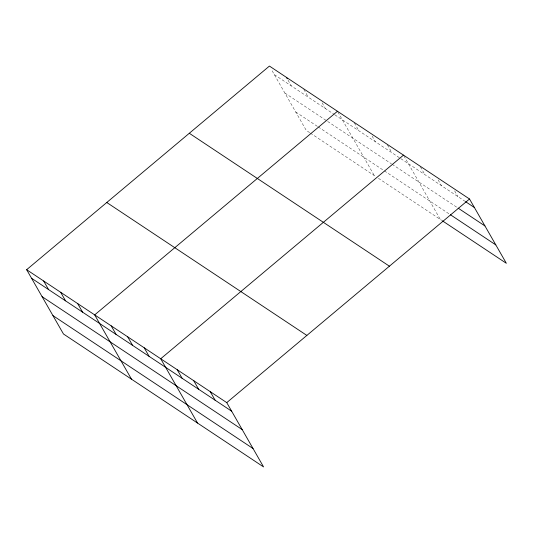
<?xml version="1.0" encoding="UTF-8"?>
<svg xmlns="http://www.w3.org/2000/svg" width="533" height="533" viewBox="0 0 533 533"><rect width="100%" height="100%" fill="white"/><g stroke="black" fill="none" stroke-linecap="round" stroke-linejoin="round"><path stroke-width="0.4" stroke-dasharray="2.67 2" d="M274.328 74.627L334.198 114.402M334.877 114.848L400.136 158.201M400.823 158.661L464.789 201.154M284.869 93.028L391.415 163.804M392.101 164.264L457.447 207.67M295.722 111.983L317.488 126.441M318.174 126.894L383.7 170.427M384.386 170.88L449.732 214.293M309.66 132.637L306.255 130.378L271.47 69.636M310.339 133.09L375.665 176.483M378.417 178.315L441.697 220.349M454.649 190.881L457.914 196.584M438.139 179.914L441.404 185.617M420.404 166.809L424.901 174.651M403.901 155.843L440.318 219.436M387.391 144.876L391.882 152.718M372.107 136.048L375.379 141.751M354.372 122.943L358.869 130.792M337.869 111.977L374.286 175.57M322.085 102.816L325.35 108.525M303.85 89.377L308.347 97.226M288.067 80.223L291.338 85.926"/><path stroke-width="0.8" d="M26.65 269.698L226.745 402.622L263.575 466.928L63.48 334.004L26.65 269.698L269.425 66.072L469.52 198.996L506.35 263.302L442.383 220.809M337.456 111.264L94.681 314.89L131.511 379.203M403.488 155.13L160.713 358.756L197.543 423.069M226.745 402.622L469.52 198.996M465.482 201.614L474.423 207.55M458.133 208.13L484.957 225.952M450.418 214.746L495.817 244.907M189.308 133.27L389.403 266.187M106.767 202.5L306.861 335.424M31.554 278.259L231.642 411.183M42.087 296.654L242.182 429.578M52.947 315.609L253.035 448.533M286.434 77.365L287.254 78.797M210.235 391.655L215.139 400.216M193.726 380.689L198.629 389.25M177.222 369.722L182.119 378.283M144.203 347.789L149.107 356.35M127.693 336.823L132.597 345.384M111.19 325.856L116.094 334.418M77.671 303.597L82.575 312.151M60.669 292.297L65.566 300.852M43.659 280.998L48.563 289.559"/></g></svg>
